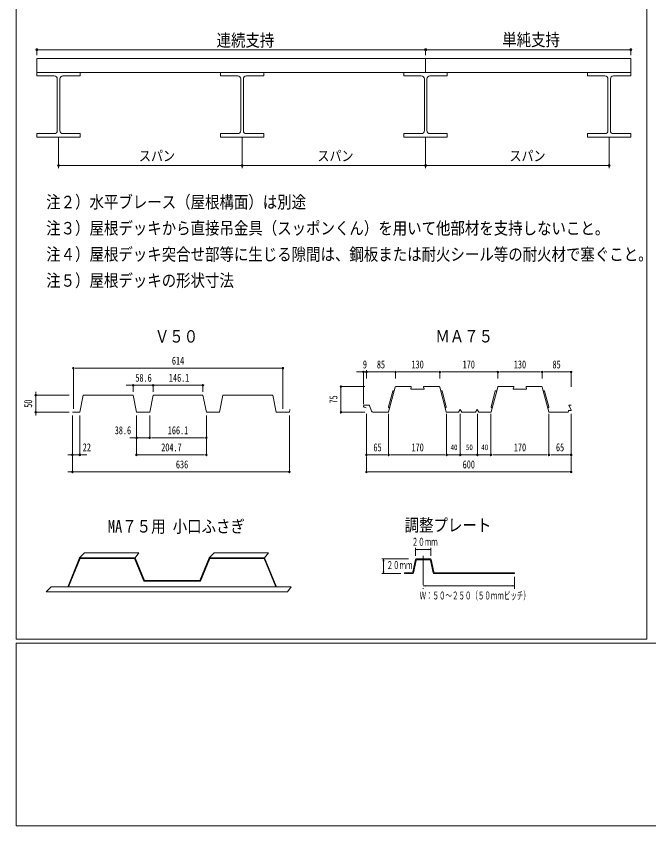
# Model space of a CAD drawing. Units: millimetres, scale not verified. Extents: x -2940 to 2940, y -2044 to 2044.
# Drawn here: x -2940 to -1381, y -2044 to -49 of the extents above; entities that cross this region are included whole.
import ezdxf
from ezdxf.enums import TextEntityAlignment as Align

# ---------------------------------------------------------------- set-up
doc = ezdxf.new("R2010")
doc.units = ezdxf.units.MM
doc.header["$LTSCALE"] = 8
doc.header["$PDMODE"] = 32
doc.header["$PDSIZE"] = 4
doc.linetypes.add('CHAIN2', pattern=[12, 9, -1, 1, -1])
for name, color, linetype, lineweight in [('0-0_特記', 4, 'Continuous', 18), ('0-F_DEKKI', 4, 'Continuous', 9), ('1-2_TOKKI', 7, 'Continuous', 18)]:
    doc.layers.add(name, color=color, linetype=linetype, lineweight=lineweight)
doc.layers.add('0-3_112', color=7, linetype='Continuous')
doc.styles.add('ＭＳ ゴシック', font='')
doc.styles.get('ＭＳ ゴシック').set_extended_font_data('MS Gothic')

msp = doc.modelspace()

# ---------------------------------------------------------------- linework, layer by layer
at = {"layer": '0-0_特記', "color": 3}
for p, q in [((-2940.286, -1584.549), (-2940.286, 1695.391)), ((-1385.565, 1695.391), (-1385.565, -1584.549)), ((-2940.286, -1584.549), (-1385.565, -1584.549)), ((-2940.286, -2044.5), (-2940.286, -1594.549)), ((-2940.286, -1594.549), (2940.286, -1594.549)), ((-2940.286, -2044.5), (2940.286, -2044.5))]:
    msp.add_line(p, q, dxfattribs=at)
at = {"layer": '0-0_特記', "lineweight": 9}
for p, q in [((-2782.48, -188.026), (-2889.218, -188.026)), ((-2889.218, -196.324), (-2889.218, -188.026)), ((-2846.51, -196.324), (-2889.218, -196.324)), ((-2825.188, -196.324), (-2782.48, -196.324)), ((-2782.48, -196.324), (-2782.48, -188.026)), ((-2329.956, -188.026), (-2436.694, -188.026)), ((-2372.663, -196.324), (-2329.956, -196.324)), ((-2329.956, -196.324), (-2329.956, -188.026)), ((-1877.431, -188.026), (-1984.17, -188.026)), ((-1984.17, -196.324), (-1984.17, -188.026)), ((-1941.462, -196.324), (-1984.17, -196.324)), ((-1920.139, -196.324), (-1877.431, -196.324)), ((-1877.431, -196.324), (-1877.431, -188.026)), ((-1424.907, -188.026), (-1531.646, -188.026)), ((-1531.646, -196.324), (-1531.646, -188.026)), ((-1488.938, -196.324), (-1531.646, -196.324)), ((-2838.986, -203.918), (-2838.986, -331.258)), ((-2832.714, -203.918), (-2832.714, -331.258)), ((-2386.461, -203.918), (-2386.461, -331.258)), ((-2380.189, -203.918), (-2380.189, -331.258)), ((-1933.937, -203.918), (-1933.937, -331.258)), ((-1927.665, -203.918), (-1927.665, -331.258)), ((-1481.412, -203.918), (-1481.412, -331.258)), ((-1475.14, -203.918), (-1475.14, -331.258)), ((-2825.188, -338.813), (-2782.48, -338.813)), ((-2782.48, -338.813), (-2782.48, -347.11)), ((-2436.694, -338.813), (-2436.694, -347.11)), ((-2393.986, -338.813), (-2436.694, -338.813)), ((-2372.663, -338.813), (-2329.956, -338.813)), ((-2329.956, -338.813), (-2329.956, -347.11)), ((-1920.139, -338.813), (-1877.431, -338.813)), ((-1877.431, -338.813), (-1877.431, -347.11)), ((-1488.938, -338.813), (-1531.646, -338.813)), ((-1531.646, -338.813), (-1531.646, -347.11)), ((-2782.48, -347.11), (-2889.218, -347.11)), ((-2329.956, -347.11), (-2436.694, -347.11)), ((-1877.431, -347.11), (-1984.17, -347.11)), ((-1424.907, -347.11), (-1531.646, -347.11)), ((-2783.78, -1384.16), (-2771.627, -1372.007)), ((-2647.113, -1384.16), (-2637.954, -1372.007)), ((-2464.402, -1384.16), (-2452.25, -1372.007)), ((-2327.735, -1384.16), (-2318.577, -1372.007)), ((-1955.562, -1359.861), (-1955.562, -1378.868)), ((-1955.562, -1363.662), (-1949.946, -1362.672)), ((-1955.562, -1363.662), (-1917.759, -1363.662)), ((-1955.562, -1363.662), (-1949.946, -1364.652)), ((-1917.759, -1363.662), (-1923.374, -1362.672)), ((-1917.759, -1363.662), (-1923.374, -1364.652)), ((-1917.759, -1378.868), (-1917.759, -1359.861)), ((-1972.793, -1386.47), (-2038.496, -1386.47)), ((-2034.694, -1386.47), (-2035.685, -1392.086)), ((-2034.694, -1386.47), (-2033.705, -1392.086)), ((-1962.768, -1418.961), (-1955.958, -1388.258)), ((-1960.938, -1421.242), (-1954.127, -1390.538)), ((-1919.59, -1386.47), (-1953.731, -1386.47)), ((-1921.42, -1388.751), (-1951.901, -1388.751)), ((-1912.383, -1421.242), (-1919.194, -1390.538)), ((-1910.553, -1418.961), (-1917.363, -1388.258)), ((-1992.224, -1423.029), (-2038.496, -1423.029)), ((-2034.694, -1423.029), (-2033.705, -1417.414)), ((-1964.994, -1420.748), (-1983.056, -1420.748)), ((-1983.056, -1420.748), (-1983.056, -1423.029)), ((-1963.164, -1423.029), (-1983.056, -1423.029)), ((-1910.157, -1423.029), (-1711.69, -1423.029)), ((-1908.326, -1420.748), (-1711.69, -1420.748)), ((-1711.69, -1420.748), (-1711.69, -1423.029)), ((-1711.69, -1430.632), (-1711.69, -1460.842)), ((-2866.27, -1467.542), (-2854.118, -1455.389)), ((-2854.118, -1455.389), (-2262.311, -1455.389)), ((-2271.47, -1467.542), (-2262.311, -1455.389)), ((-1936.66, -1453.239), (-1931.045, -1452.249)), ((-1936.66, -1453.239), (-1711.69, -1453.239)), ((-1936.66, -1453.239), (-1931.045, -1454.229)), ((-1711.69, -1453.239), (-1717.306, -1452.249)), ((-1711.69, -1453.239), (-1717.306, -1454.229))]:
    msp.add_line(p, q, dxfattribs=at)
at = {"layer": '0-0_特記', "color": 6}
for p, q in [((-2812.257, -1453.679), (-2783.78, -1384.16)), ((-2811.11, -1455.389), (-2782.633, -1385.87)), ((-2715.793, -1385.87), (-2784.48, -1385.87)), ((-2717.998, -1384.16), (-2783.78, -1384.16)), ((-2717.998, -1384.16), (-2647.113, -1384.16)), ((-2715.793, -1385.87), (-2648.26, -1385.87)), ((-2648.26, -1385.87), (-2625.45, -1441.526)), ((-2647.113, -1384.16), (-2624.303, -1439.817)), ((-2487.201, -1439.817), (-2464.402, -1384.16)), ((-2486.054, -1441.526), (-2463.255, -1385.87)), ((-2396.415, -1385.87), (-2465.102, -1385.87)), ((-2398.621, -1384.16), (-2464.402, -1384.16)), ((-2398.621, -1384.16), (-2327.735, -1384.16)), ((-2396.415, -1385.87), (-2328.882, -1385.87)), ((-2328.882, -1385.87), (-2300.39, -1455.389)), ((-2327.735, -1384.16), (-2299.244, -1453.679)), ((-2486.054, -1441.526), (-2625.45, -1441.526)), ((-2487.201, -1439.817), (-2624.303, -1439.817))]:
    msp.add_line(p, q, dxfattribs=at)
at = {"layer": '0-0_特記', "linetype": 'CHAIN2', "lineweight": 9}
msp.add_line((-1936.66, -1378.868), (-1936.66, -1460.842), dxfattribs=at)
at = {"layer": '0-0_特記', "lineweight": 9}
for points in [[(-2393.986, -196.324), (-2436.694, -196.324), (-2436.694, -188.026)], [(-1467.615, -196.324), (-1424.907, -196.324), (-1424.907, -188.026)], [(-2846.51, -338.813), (-2889.218, -338.813), (-2889.218, -347.11)], [(-1941.462, -338.813), (-1984.17, -338.813), (-1984.17, -347.11)], [(-1467.615, -338.813), (-1424.907, -338.813), (-1424.907, -347.11)], [(-2034.694, -1386.47), (-2034.694, -1423.029), (-2035.685, -1417.414)]]:
    msp.add_lwpolyline(points, dxfattribs=at)
for centre, start, end in [((-1953.731, -1388.751), 90, 167.494), ((-1951.901, -1391.032), 90, 167.494), ((-1921.42, -1391.032), 12.506, 90), ((-1919.59, -1388.751), 12.506, 90), ((-1964.994, -1418.467), 270, 347.494), ((-1963.164, -1420.748), 270, 347.494), ((-1910.157, -1420.748), 192.506, 270), ((-1908.326, -1418.467), 192.506, 270)]:
    msp.add_arc(centre, 2.281, start, end, dxfattribs=at)
for centre, start_param, end_param in [((-2846.51, -203.918), 6.28318531, 7.85398163), ((-2825.188, -203.918), 1.57079633, 3.14159265), ((-2393.986, -203.918), 6.28318531, 7.85398163), ((-2372.663, -203.918), 1.57079633, 3.14159265), ((-1941.462, -203.918), 6.28318531, 7.85398163), ((-1920.139, -203.918), 1.57079633, 3.14159265), ((-1488.938, -203.918), 6.28318531, 7.85398163), ((-1467.615, -203.918), 1.57079633, 3.14159265), ((-2846.51, -331.219), 4.71238898, 6.28318531), ((-2825.188, -331.219), 3.14159265, 4.71238898), ((-2393.986, -331.219), 4.71238898, 6.28318531), ((-2372.663, -331.219), 3.14159265, 4.71238898), ((-1941.462, -331.219), 4.71238898, 6.28318531), ((-1920.139, -331.219), 3.14159265, 4.71238898), ((-1488.938, -331.219), 4.71238898, 6.28318531), ((-1467.615, -331.219), 3.14159265, 4.71238898)]:
    msp.add_ellipse(centre, major_axis=(7.594, 0), ratio=0.991012, start_param=start_param, end_param=end_param, dxfattribs=at)
at = {"layer": '0-F_DEKKI'}
for p, q in [((-1930.801, -145.066), (-1930.801, -132.031)), ((-1424.907, -145.066), (-1424.907, -132.031)), ((-2835.85, -347.11), (-2835.85, -424.072)), ((-2383.325, -347.11), (-2383.325, -424.072)), ((-1930.801, -347.11), (-1930.801, -424.072)), ((-1478.276, -347.11), (-1478.276, -424.072)), ((-2835.85, -417.144), (-1478.276, -417.144)), ((-2771.627, -1372.007), (-2637.954, -1372.007)), ((-2452.25, -1372.007), (-2318.577, -1372.007)), ((-2866.27, -1467.542), (-2271.47, -1467.542))]:
    msp.add_line(p, q, dxfattribs=at)
at = {"layer": '0-F_DEKKI', "color": 3, "lineweight": 18}
for p, q in [((-2135.796, -153.708), (-1424.907, -153.708)), ((-1930.801, -188.026), (-1930.801, -153.708)), ((-1930.801, -188.026), (-1930.801, -153.708)), ((-1424.907, -188.026), (-1424.907, -153.708)), ((-2889.218, -188.026), (-2135.796, -188.026)), ((-2135.796, -188.026), (-1424.907, -188.026))]:
    msp.add_line(p, q, dxfattribs=at)
at = {"layer": '0-F_DEKKI'}
msp.add_lwpolyline([(-2889.218, -145.066), (-2889.218, -132.031), (-1424.907, -132.031)], dxfattribs=at)
at = {"layer": '0-F_DEKKI', "color": 3, "lineweight": 18}
msp.add_lwpolyline([(-2889.218, -188.026), (-2889.218, -153.708), (-2135.796, -153.708)], dxfattribs=at)
at = {"layer": '0-F_DEKKI'}
for centre in [(-2889.218, -132.031), (-1930.801, -132.031), (-1424.907, -132.031), (-2835.85, -417.144), (-2383.325, -417.144), (-1930.801, -417.144), (-1478.276, -417.144)]:
    msp.add_circle(centre, 2.578, dxfattribs=at)
at = {"layer": '1-2_TOKKI'}
for p, q in [((-2799.373, -1016.562), (-2799.373, -916.858)), ((-2795.168, -916.858), (-2790.963, -916.858)), ((-2790.963, -916.858), (-2291.457, -916.858)), ((-2287.253, -916.858), (-2291.457, -916.858)), ((-2283.048, -1016.562), (-2283.048, -916.858)), ((-2092.599, -926.077), (-2101.008, -926.077)), ((-2088.394, -926.077), (-2092.599, -926.077)), ((-2084.19, -1005.602), (-2084.19, -926.077)), ((-2084.19, -926.077), (-2076.622, -926.077)), ((-2084.19, -926.077), (-2013.553, -926.077)), ((-2076.622, -921.872), (-2076.622, -926.077)), ((-2076.622, -941.99), (-2076.622, -926.077)), ((-2072.417, -926.077), (-2068.212, -926.077)), ((-2072.417, -926.077), (-2068.212, -926.077)), ((-2068.212, -926.077), (-2059.803, -926.077)), ((-2009.348, -926.077), (-2013.553, -926.077)), ((-2005.143, -941.99), (-2005.143, -926.077)), ((-2005.143, -941.99), (-2005.143, -926.077)), ((-2000.938, -926.077), (-1996.734, -926.077)), ((-1996.734, -926.077), (-1904.233, -926.077)), ((-1900.028, -926.077), (-1904.233, -926.077)), ((-1895.824, -941.99), (-1895.824, -926.077)), ((-1895.824, -941.99), (-1895.824, -926.077)), ((-1891.619, -926.077), (-1887.414, -926.077)), ((-1887.414, -926.077), (-1761.277, -926.077)), ((-1757.072, -926.077), (-1761.277, -926.077)), ((-1752.867, -941.99), (-1752.867, -926.077)), ((-1752.867, -941.99), (-1752.867, -926.077)), ((-1748.662, -926.077), (-1744.458, -926.077)), ((-1744.458, -926.077), (-1651.957, -926.077)), ((-1647.752, -926.077), (-1651.957, -926.077)), ((-1643.548, -941.99), (-1643.548, -926.077)), ((-1643.548, -941.99), (-1643.548, -926.077)), ((-1639.343, -926.077), (-1635.138, -926.077)), ((-1635.138, -926.077), (-1580.478, -926.077)), ((-1576.274, -926.077), (-1580.478, -926.077)), ((-1572.07, -963.012), (-1572.07, -926.077)), ((-2892.192, -979.021), (-2892.192, -974.816)), ((-2660.369, -958.904), (-2668.778, -958.904)), ((-2656.164, -958.904), (-2660.369, -958.904)), ((-2651.959, -974.816), (-2651.959, -958.904)), ((-2651.959, -958.904), (-2479.823, -958.904)), ((-2606.886, -958.904), (-2611.091, -958.904)), ((-2602.682, -974.816), (-2602.682, -958.904)), ((-2484.028, -958.904), (-2488.232, -958.904)), ((-2479.823, -974.816), (-2479.823, -958.904)), ((-2080.826, -962.201), (-2139.69, -962.201)), ((-2139.69, -1025.271), (-2139.69, -962.201)), ((-2139.69, -966.407), (-2139.69, -970.611)), ((-2892.192, -983.225), (-2809.738, -983.225)), ((-2892.192, -1025.271), (-2892.192, -983.225)), ((-2139.69, -1021.065), (-2139.69, -1016.861)), ((-2892.192, -1025.271), (-2809.738, -1025.271)), ((-2892.192, -1029.476), (-2892.192, -1033.68)), ((-2801.727, -1033.68), (-2801.727, -1172.432)), ((-2783.227, -1033.68), (-2783.227, -1130.386)), ((-2643.55, -1033.68), (-2643.55, -1130.386)), ((-2611.09, -1033.68), (-2611.09, -1088.342)), ((-2471.414, -1033.68), (-2471.414, -1130.386)), ((-2266.818, -1033.68), (-2266.818, -1172.432)), ((-2080.826, -1025.271), (-2139.69, -1025.271)), ((-2076.622, -1029.476), (-2076.622, -1130.386)), ((-2021.962, -1029.476), (-2021.962, -1130.386)), ((-2021.962, -1029.476), (-2021.962, -1130.386)), ((-1879.006, -1029.476), (-1879.006, -1130.386)), ((-1879.006, -1029.476), (-1879.006, -1130.386)), ((-1845.369, -1029.476), (-1845.369, -1130.386)), ((-1845.369, -1029.476), (-1845.369, -1130.386)), ((-1803.322, -1029.476), (-1803.322, -1130.386)), ((-1803.322, -1029.476), (-1803.322, -1130.386)), ((-1769.686, -1029.476), (-1769.686, -1130.386)), ((-1769.686, -1029.476), (-1769.686, -1130.386)), ((-1626.73, -1029.476), (-1626.73, -1130.386)), ((-1626.73, -1029.476), (-1626.73, -1130.386)), ((-1572.07, -1029.476), (-1572.07, -1130.386)), ((-2643.55, -1088.342), (-2611.09, -1088.342)), ((-2606.886, -1088.342), (-2602.681, -1088.342)), ((-2606.886, -1088.342), (-2602.681, -1088.342)), ((-2602.681, -1088.342), (-2479.822, -1088.342)), ((-2602.681, -1088.342), (-2594.272, -1088.342)), ((-2475.618, -1088.342), (-2479.822, -1088.342)), ((-2804.25, -1130.386), (-2812.659, -1130.386)), ((-2805.932, -1130.386), (-2810.137, -1130.386)), ((-2801.727, -1130.386), (-2783.227, -1130.386)), ((-2779.022, -1130.386), (-2774.818, -1130.386)), ((-2774.818, -1130.386), (-2766.409, -1130.386)), ((-2639.346, -1130.386), (-2635.141, -1130.386)), ((-2635.141, -1130.386), (-2479.822, -1130.386)), ((-2475.618, -1130.386), (-2479.822, -1130.386)), ((-2076.622, -1134.59), (-2076.622, -1172.432)), ((-2072.417, -1130.386), (-2068.212, -1130.386)), ((-2068.212, -1130.386), (-2030.371, -1130.386)), ((-2026.166, -1130.386), (-2030.371, -1130.386)), ((-2017.757, -1130.386), (-2013.553, -1130.386)), ((-2013.553, -1130.386), (-1887.414, -1130.386)), ((-1887.414, -1130.386), (-1895.824, -1130.386)), ((-1883.21, -1130.386), (-1887.414, -1130.386)), ((-1883.21, -1130.386), (-1887.414, -1130.386)), ((-1879.006, -1130.386), (-1845.369, -1130.386)), ((-1853.778, -1130.386), (-1862.187, -1130.386)), ((-1849.573, -1130.386), (-1853.778, -1130.386)), ((-1845.369, -1130.386), (-1803.322, -1130.386)), ((-1841.164, -1130.386), (-1836.959, -1130.386)), ((-1836.959, -1130.386), (-1828.55, -1130.386)), ((-1811.732, -1130.386), (-1820.141, -1130.386)), ((-1807.527, -1130.386), (-1811.732, -1130.386)), ((-1803.322, -1130.386), (-1769.686, -1130.386)), ((-1799.118, -1130.386), (-1794.914, -1130.386)), ((-1794.914, -1130.386), (-1786.504, -1130.386)), ((-1765.481, -1130.386), (-1761.277, -1130.386)), ((-1765.481, -1130.386), (-1761.277, -1130.386)), ((-1761.277, -1130.386), (-1635.138, -1130.386)), ((-1761.277, -1130.386), (-1752.867, -1130.386)), ((-1630.934, -1130.386), (-1635.138, -1130.386)), ((-1622.525, -1130.386), (-1618.32, -1130.386)), ((-1618.32, -1130.386), (-1580.478, -1130.386)), ((-1576.274, -1130.386), (-1580.478, -1130.386)), ((-1572.07, -1134.59), (-1572.07, -1172.432)), ((-2804.25, -1172.432), (-2812.659, -1172.432)), ((-2805.932, -1172.432), (-2810.137, -1172.432)), ((-2801.727, -1172.432), (-2266.818, -1172.432)), ((-2271.022, -1172.432), (-2275.227, -1172.432)), ((-2072.417, -1172.432), (-2068.212, -1172.432)), ((-2068.212, -1172.432), (-1580.478, -1172.432)), ((-1576.274, -1172.432), (-1580.478, -1172.432))]:
    msp.add_line(p, q, dxfattribs=at)
at = {"layer": '1-2_TOKKI', "color": 4, "lineweight": 9}
for p, q in [((-2022.274, -1024.022), (-2006.122, -963.45)), ((-2011.911, -973.737), (-2022.174, -1012.22)), ((-2008.457, -972.205), (-2010.528, -972.506)), ((-2004.498, -962.202), (-1967.012, -962.202)), ((-1966.214, -963.309), (-1967.579, -967.402)), ((-1966.782, -968.509), (-1935.478, -968.509)), ((-1934.68, -967.402), (-1936.045, -963.309)), ((-1935.246, -962.202), (-1897.762, -962.202)), ((-1896.137, -963.45), (-1879.984, -1024.022)), ((-1893.802, -972.205), (-1891.731, -972.506)), ((-1890.348, -973.737), (-1880.086, -1012.22)), ((-1769.353, -1024.022), (-1753.2, -963.45)), ((-1758.99, -973.737), (-1769.251, -1012.22)), ((-1755.534, -972.205), (-1757.606, -972.506)), ((-1751.575, -962.202), (-1714.09, -962.202)), ((-1713.293, -963.309), (-1714.657, -967.402)), ((-1713.859, -968.509), (-1682.556, -968.509)), ((-1681.758, -967.402), (-1683.122, -963.309)), ((-1682.325, -962.202), (-1644.84, -962.202)), ((-1643.215, -963.45), (-1627.062, -1024.022)), ((-1640.881, -972.205), (-1638.809, -972.506)), ((-1637.426, -973.737), (-1627.164, -1012.22)), ((-2783.228, -1025.271), (-2774.818, -983.225)), ((-2774.818, -983.225), (-2651.959, -983.225)), ((-2611.09, -1025.271), (-2602.682, -983.225)), ((-2602.682, -983.225), (-2479.823, -983.225)), ((-2479.823, -983.225), (-2471.414, -1025.271)), ((-2438.954, -1025.271), (-2430.546, -983.225)), ((-2430.546, -983.225), (-2307.687, -983.225)), ((-2307.687, -983.225), (-2299.278, -1025.271)), ((-2082.474, -1012.811), (-2077.83, -1014.489)), ((-2070.86, -1007.612), (-2081.498, -1007.612)), ((-2069.402, -1008.453), (-2064.305, -1023.086)), ((-2021.587, -1013.976), (-2019.94, -1015.269)), ((-1880.672, -1013.976), (-1882.318, -1015.269)), ((-1768.665, -1013.976), (-1767.018, -1015.269)), ((-1627.75, -1013.976), (-1629.397, -1015.269)), ((-1577.843, -1008.874), (-1572.238, -1019.174)), ((-1572.07, -1007.612), (-1577.115, -1007.612)), ((-2801.727, -1025.271), (-2783.228, -1025.271)), ((-2613.966, -1025.271), (-2620.183, -1025.271)), ((-2613.966, -1025.271), (-2620.183, -1025.271)), ((-2471.414, -1025.271), (-2438.954, -1025.271)), ((-2299.278, -1025.271), (-2266.818, -1025.271)), ((-2266.818, -1025.271), (-2265.473, -1018.544)), ((-2060.929, -1025.271), (-2023.9, -1025.271)), ((-1841.487, -1025.271), (-1807.85, -1025.271)), ((-1807.85, -1025.271), (-1803.646, -1018.964)), ((-1803.646, -1018.964), (-1799.441, -1025.271)), ((-1799.441, -1025.271), (-1770.978, -1025.271)), ((-1625.438, -1025.271), (-1581.253, -1025.271)), ((-1578.258, -1021.897), (-1578.882, -1023.611)), ((-1573.331, -1021.066), (-1577.073, -1021.066))]:
    msp.add_line(p, q, dxfattribs=at)
for points in [[(-2651.959, -983.225), (-2643.55, -1025.271), (-2611.09, -1025.271)], [(-1878.359, -1025.271), (-1849.896, -1025.271), (-1845.691, -1018.964), (-1841.487, -1025.271)]]:
    msp.add_lwpolyline(points, dxfattribs=at)
at = {"layer": '1-2_TOKKI'}
msp.add_lwpolyline([(-2647.754, -1088.342), (-2651.959, -1088.342), (-2660.369, -1088.342)], dxfattribs=at)
at = {"layer": '1-2_TOKKI', "color": 4, "lineweight": 9}
for centre, radius, start, end in [((-2010.286, -974.17), 1.682, 98.267, 165.069), ((-2004.498, -963.884), 1.682, 90, 165.069), ((-1966.782, -967.668), 0.841, 161.565, 270), ((-1967.012, -963.043), 0.841, 341.565, 90), ((-1935.246, -963.043), 0.841, 90, 198.435), ((-1935.478, -967.668), 0.841, 270, 18.435), ((-1897.762, -963.884), 1.682, 14.931, 90), ((-1891.973, -974.17), 1.682, 14.931, 81.733), ((-1757.364, -974.17), 1.682, 98.267, 165.069), ((-1751.575, -963.884), 1.682, 90, 165.069), ((-1713.859, -967.668), 0.841, 161.565, 270), ((-1714.09, -963.043), 0.841, 341.565, 90), ((-1682.325, -963.043), 0.841, 90, 198.435), ((-1682.556, -967.668), 0.841, 270, 18.435), ((-1644.84, -963.884), 1.682, 14.931, 90), ((-1639.051, -974.17), 1.682, 14.931, 81.733), ((-2081.498, -1010.302), 2.691, 90, 248.783), ((-2070.86, -1009.294), 1.682, 29.999, 90), ((-2020.549, -1012.654), 1.682, 165.069, 231.87), ((-1881.71, -1012.654), 1.682, 308.13, 14.931), ((-1767.626, -1012.654), 1.682, 165.069, 231.87), ((-1628.789, -1012.654), 1.682, 308.13, 14.931), ((-1577.115, -1008.453), 0.841, 90, 210), ((-2060.929, -1021.571), 3.7, 203.679, 270), ((-2023.9, -1023.59), 1.682, 270, 345.069), ((-1878.359, -1023.59), 1.682, 194.931, 270), ((-1770.978, -1023.59), 1.682, 270, 345.069), ((-1625.438, -1023.59), 1.682, 194.931, 270), ((-1581.253, -1022.749), 2.522, 270, 340), ((-1577.073, -1022.328), 1.262, 90, 160), ((-1573.331, -1019.806), 1.262, 270, 30)]:
    msp.add_arc(centre, radius, start, end, dxfattribs=at)
at = {"layer": '1-2_TOKKI'}
for p in [(-2799.373, -916.858), (-2283.048, -916.858), (-2084.19, -926.077), (-2076.622, -926.077), (-2005.143, -926.077), (-1895.824, -926.077), (-1752.867, -926.077), (-1643.548, -926.077), (-1572.07, -926.077), (-2651.959, -958.904), (-2602.682, -958.904), (-2479.823, -958.904), (-2139.69, -962.202), (-2892.192, -983.225), (-2892.192, -1025.271), (-2139.69, -1025.27), (-2643.55, -1088.342), (-2611.09, -1088.342), (-2471.414, -1088.342), (-2801.727, -1130.386), (-2783.227, -1130.386), (-2643.55, -1130.386), (-2471.414, -1130.386), (-2076.622, -1130.386), (-2021.962, -1130.386), (-1879.006, -1130.386), (-1845.369, -1130.386), (-1803.322, -1130.386), (-1769.686, -1130.386), (-1626.73, -1130.386), (-1572.07, -1130.386), (-2801.727, -1172.432), (-2266.818, -1172.432), (-2076.622, -1172.432), (-1572.07, -1172.432)]:
    msp.add_point(p, dxfattribs=at)

# ---------------------------------------------------------------- texts
at = {"layer": '0-0_特記', "color": 7, "style": 'ＭＳ ゴシック'}
for s, height, width, p in [('スパン', 25.58, 0.85, (-2637.579, -414.145)), ('スパン', 25.58, 0.85, (-2197.634, -414.145)), ('スパン', 25.58, 0.85, (-1724.125, -414.145)), ('注２）水平ブレース（屋根構面）は別途', 30.7, 0.85, (-2866.206, -531.872)), ('注３）屋根デッキから直接吊金具（スッポンくん）を用いて他部材を支持しないこと。', 30.7, 0.85, (-2866.206, -596.369)), ('注４）屋根デッキ突合せ部等に生じる隙間は、鋼板または耐火シール等の耐火材で塞ぐこと。', 30.7, 0.85, (-2866.206, -660.739)), ('注５）屋根デッキの形状寸法', 30.7, 0.85, (-2866.206, -725.236)), ('２０ｍｍ', 19.03, 0.6, (-1965.044, -1360.027)), ('２０ｍｍ', 19.03, 0.6, (-2027.092, -1417.482)), ('Ｗ：５０～２５０（５０ｍｍピッチ）', 19.03, 0.6, (-1945.766, -1492.465))]:
    msp.add_text(s, height=height, dxfattribs=dict(at, width=width)).set_placement(p, align=Align.BOTTOM_LEFT)
at = {"layer": '0-3_112', "style": 'ＭＳ ゴシック', "width": 0.85}
for s, p in [('連続支持', (-2446.25, -133.226)), ('単純支持', (-1741.942, -131.972)), ('Ｖ５０', (-2598.418, -863.027)), ('ＭＡ７５', (-1906.885, -862.539)), ('MA７５用 小口ふさぎ', (-2714.342, -1331.182)), ('調整プレート', (-1982.571, -1328.166))]:
    msp.add_text(s, height=30.7, dxfattribs=at).set_placement(p, align=Align.BOTTOM_LEFT)
at = {"layer": '1-2_TOKKI', "style": 'ＭＳ ゴシック', "width": 0.75}
for s, height, p in [('614', 19.73, (-2556.346, -914.082)), ('9', 19.73, (-2085.451, -923.302)), ('85', 19.73, (-2050.974, -923.302)), ('130', 19.73, (-1965.62, -923.302)), ('170', 19.73, (-1839.482, -923.302)), ('130', 19.73, (-1713.344, -923.302)), ('85', 19.73, (-1617.9, -923.302)), ('58.6', 19.73, (-2646.423, -956.129)), ('146.1', 19.73, (-2563.687, -956.129)), ('38.6', 19.73, (-2697.266, -1085.566)), ('166.1', 19.73, (-2566.479, -1085.566)), ('22', 19.73, (-2776.13, -1127.611)), ('204.7', 19.73, (-2582.71, -1127.611)), ('65', 19.73, (-2059.382, -1127.611)), ('170', 19.73, (-1965.62, -1127.611)), ('40', 14.08, (-1869.387, -1122.986)), ('50', 14.08, (-1831.546, -1122.986)), ('40', 14.08, (-1793.704, -1122.986)), ('170', 19.73, (-1713.344, -1127.611)), ('65', 19.73, (-1609.49, -1127.611)), ('636', 19.73, (-2546.466, -1169.657)), ('600', 19.73, (-1839.482, -1169.657))]:
    msp.add_text(s, height=height, dxfattribs=at).set_placement(p, align=Align.BOTTOM_LEFT)
for s, p in [('50', (-2894.967, -1014.339)), ('75', (-2142.466, -1003.827))]:
    msp.add_text(s, height=19.73, rotation=90, dxfattribs=at).set_placement(p, align=Align.BOTTOM_LEFT)

doc.saveas('drawing.dxf')
